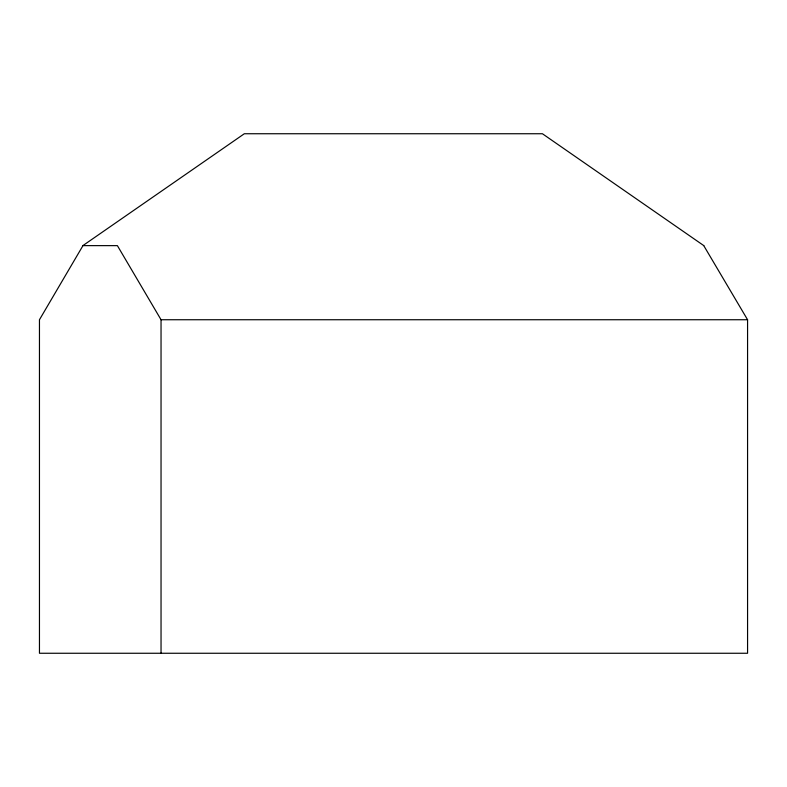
<?xml version="1.0" encoding="UTF-8"?>
<svg xmlns="http://www.w3.org/2000/svg" width="787" height="787" viewBox="0 0 787 787"><rect width="100%" height="100%" fill="white"/><g stroke="black" fill="none" stroke-linecap="round" stroke-linejoin="round"><path stroke-width="1.18" d="M703.804 245.623L542.42 133.741L244.334 133.741L82.871 245.623L117.391 245.642L161.04 319.738L747.571 319.738L747.571 653.259L39.458 653.259L39.458 319.738L82.96 245.642M703.755 245.633L747.571 319.738M161.04 319.738L161.04 653.259"/></g></svg>
